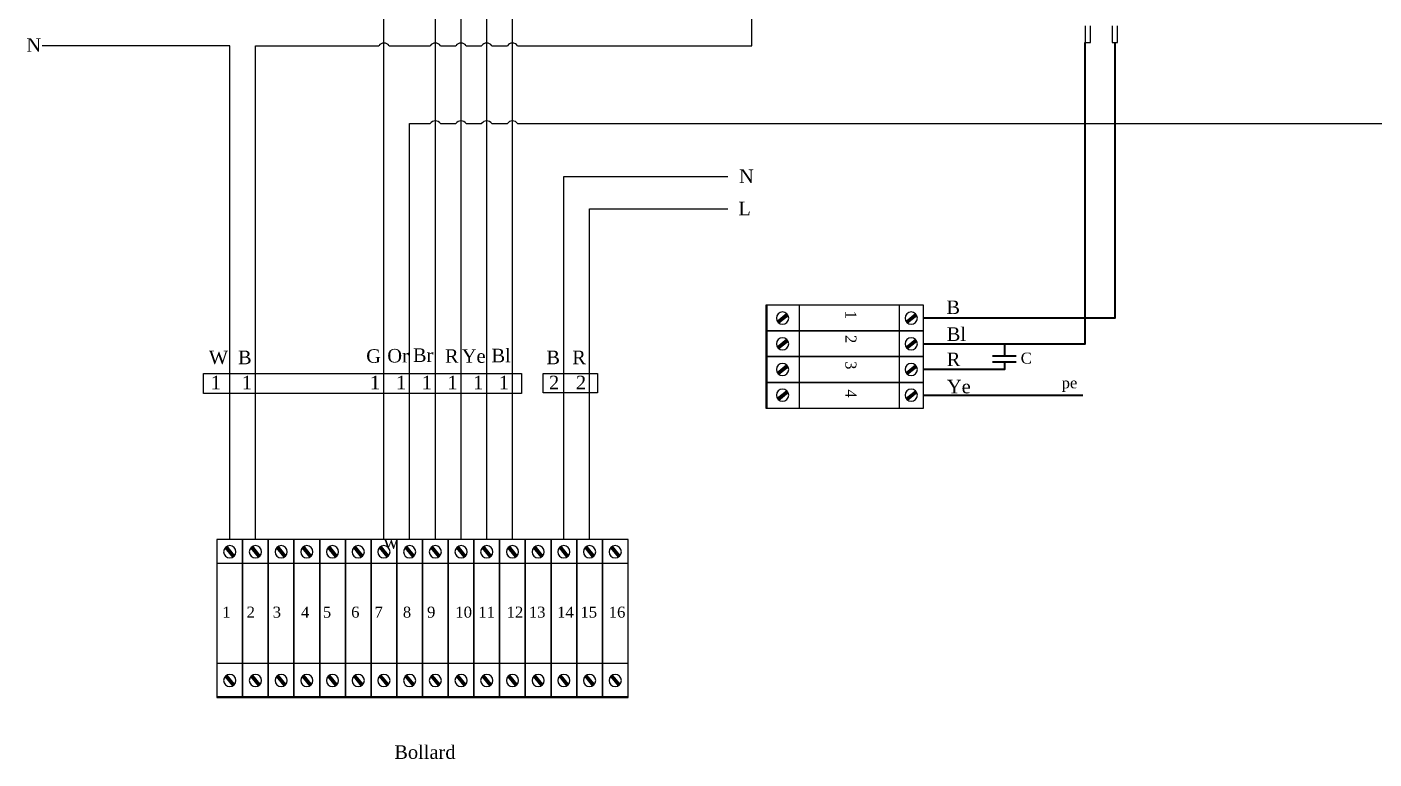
# Model space of a CAD drawing. Extents: x 8694 to 20248, y -4045 to 2404.
# Drawn here: x 8790 to 14766, y -4008 to -762 of the extents above; entities that cross this region are included whole.
import ezdxf

# ---------------------------------------------------------------- set-up
doc = ezdxf.new("R2010")
doc.units = 0
doc.header["$MEASUREMENT"] = 0
doc.styles.get("Standard").update_dxf_attribs({"font": 'romantic.ttf'})

# ---------------------------------------------------------------- blocks, each defined once
blk = doc.blocks.new('TRM')
h = blk.add_hatch(color=256)
h.dxf.hatch_style = 1
h.paths.add_polyline_path([(-2.51, 20.51, 0.093384), (-3.05, 20.97), (-5.41, 18.06, 0.093384), (-4.85, 17.63)])
h = blk.add_hatch(color=256)
h.dxf.hatch_style = 1
h.paths.add_polyline_path([(-2.51, -19.55, 0.093384), (-3.05, -19.09), (-5.41, -22, 0.093384), (-4.85, -22.43)])
for p, q in [((-8, 24.58), (0, 24.58)), ((-8, -24.58), (-8, 24.58)), ((-8, 24.26), (0, 24.26)), ((-3.05, 20.97), (-5.41, 18.06)), ((0, 24.58), (0, -24.58)), ((-2.51, 20.51), (-4.85, 17.63)), ((0, 14.06), (-8, 14.06)), ((0, -17.05), (-8, -17.05)), ((-3.05, -19.09), (-5.41, -22)), ((-2.51, -19.55), (-4.85, -22.43)), ((-4.38, -20.73), (-3.47, -20.73)), ((0, -24.58), (-8, -24.58))]:
    blk.add_line(p, q)
for centre in [(-4, 19.33), (-4, -20.73)]:
    blk.add_circle(centre, 1.9)

msp = doc.modelspace()

# ---------------------------------------------------------------- linework, layer by layer
at = {"color": 39, "linetype": 'Continuous', "true_color": 0x61361f}
msp.add_lwpolyline([(10601.7, -3034), (10600.8, 1620.4)], dxfattribs=at)
at = {"color": 18, "linetype": 'Continuous', "true_color": 0x000000}
for points in [[(10966.5, -845), (12006, -845), (12005.9, 1584.3)], [(9803.6, -3034), (9803.6, -845), (10351, -845)], [(10396.4, -845), (10578.6, -845)], [(10624, -845), (10693, -845)], [(10738.4, -845), (10807.1, -845)], [(10852.5, -845), (10921.1, -845)], [(11171.8, -3034), (11171.8, -1425), (11899.5, -1425)]]:
    msp.add_lwpolyline(points, dxfattribs=at)
at = {"color": 1, "linetype": 'Continuous'}
for points in [[(10715.7, -3034), (10715.7, -81.9)], [(11285.9, -3034), (11285.9, -1568.5), (11899.5, -1568.5)]]:
    msp.add_lwpolyline(points, dxfattribs=at)
at = {"color": 3, "linetype": 'Continuous'}
msp.add_lwpolyline([(10373.7, -3034), (10373.7, -378.2), (10578.5, -378.2)], dxfattribs=at)
at = {"color": 5, "linetype": 'Continuous'}
msp.add_lwpolyline([(10943.8, -3034), (10943.8, -629.9), (10738.4, -629.9)], dxfattribs=at)
at = {"color": 2, "linetype": 'Continuous'}
msp.add_lwpolyline([(10829.8, -3034), (10829.8, -707.8), (10738.4, -707.8)], dxfattribs=at)
for points in [[(13483.7, -756.9), (13483.7, -831.2), (13495.7, -831.2), (13507.7, -831.2), (13507.7, -756.4)], [(13604.7, -756.8), (13604.7, -831.2), (13616.2, -831.2), (13627.7, -831.2), (13627.7, -756.8)]]:
    msp.add_lwpolyline(points)
at = {"color": 18, "linetype": 'Continuous', "lineweight": 40, "true_color": 0x000000}
msp.add_lwpolyline([(13616.2, -831.2), (13616.2, -2052.7), (12767.8, -2052.7)], dxfattribs=at)
at = {"color": 5, "linetype": 'Continuous', "lineweight": 40}
for points in [[(12767.8, -2166.8), (13483.7, -2166.8), (13483.7, -831.2)], [(13125.8, -2166.8), (13125.8, -2219.7)]]:
    msp.add_lwpolyline(points, dxfattribs=at)
at = {"linetype": 'Continuous'}
msp.add_lwpolyline([(9689.6, -3034), (9689.6, -845), (8856.9, -845)], dxfattribs=at)
at = {"color": 30, "linetype": 'Continuous', "true_color": 0xfd721c}
for points in [[(10487.7, -3034), (10487.7, -1189.9), (10578.6, -1189.9)], [(10624, -1189.9), (10693, -1189.9)], [(10738.4, -1189.9), (10807.1, -1189.9)], [(10852.5, -1189.9), (10921.1, -1189.9)], [(10966.5, -1189.9), (15969.6, -1189.9)]]:
    msp.add_lwpolyline(points, dxfattribs=at)
at = {"color": 1, "linetype": 'Continuous', "lineweight": 40}
msp.add_lwpolyline([(13125.8, -2246.3), (13125.8, -2280.8), (12767.8, -2280.8)], dxfattribs=at)
at = {"color": 3, "linetype": 'Continuous', "lineweight": 40}
for points in [[(13073.2, -2219.7), (13178.4, -2219.7)], [(13073.2, -2246.3), (13178.4, -2246.3)]]:
    msp.add_lwpolyline(points, dxfattribs=at)
at = {"linetype": 'Continuous'}
for points in [[(9572.8, -2299), (10984, -2299), (10984, -2387.8), (9572.8, -2387.8)], [(11080.6, -2299), (11320.3, -2299), (11320.3, -2384), (11080.6, -2384)]]:
    msp.add_lwpolyline(points, close=True, dxfattribs=at)
at = {"color": 2, "linetype": 'Continuous', "lineweight": 40}
msp.add_lwpolyline([(12767.8, -2394.8), (13474.1, -2394.8)], dxfattribs=at)
at = {"color": 18, "linetype": 'Continuous', "true_color": 0x000000}
for centre in [(10373.7, -861.3), (10601.3, -861.3), (10715.7, -861.3), (10829.8, -861.3), (10943.8, -861.3)]:
    msp.add_arc(centre, 27.9, 35.6993, 144.3007, dxfattribs=at)
at = {"color": 30, "linetype": 'Continuous', "true_color": 0xfd721c}
for centre in [(10601.3, -1206.2), (10715.7, -1206.2), (10829.8, -1206.2), (10943.8, -1206.2)]:
    msp.add_arc(centre, 27.9, 35.6993, 144.3007, dxfattribs=at)

# ---------------------------------------------------------------- block references
at = {"xscale": -14.25270901330632, "yscale": 14.25270901330632, "zscale": 14.25270901330632}
for p, rotation in [((12417.5, -2109.8), 90), ((12417.5, -2223.8), 90), ((12417.5, -2337.8), 90), ((12417.5, -2451.8), 90), ((9746.6, -3384.3), 180), ((9860.6, -3384.3), 180), ((9974.6, -3384.3), 180), ((10088.6, -3384.3), 180), ((10202.6, -3384.3), 180), ((10316.7, -3384.3), 180), ((10430.7, -3384.3), 180), ((10544.7, -3384.3), 180), ((10658.7, -3384.3), 180), ((10772.8, -3384.3), 180), ((10886.8, -3384.3), 180), ((11000.8, -3384.3), 180), ((11114.8, -3384.3), 180), ((11228.8, -3384.3), 180), ((11342.9, -3384.3), 180), ((11456.9, -3384.3), 180)]:
    msp.add_blockref('TRM', p, dxfattribs=dict(at, rotation=rotation))

# ---------------------------------------------------------------- texts
at = {"linetype": 'Continuous', "char_height": 60, "attachment_point": 1}
for s, insert in [('N', (8787.4, -812.1)), ('N', (11948.7, -1393.8)), ('L', (11945.7, -1537)), ('B', (12868.6, -1974.8)), ('Bl', (12870.2, -2093.9)), ('W', (9596.8, -2197.1)), ('B', (9726.2, -2197.1)), ('G', (10295.1, -2191)), ('Or', (10388.5, -2189.6)), ('Br', (10502.2, -2187)), ('R', (10644.2, -2191)), ('Ye', (10718.9, -2191)), ('Bl', (10850.8, -2188.9)), ('B', (11094, -2197.1)), ('R', (11209, -2197.1)), ('R', (12870.2, -2205.8)), ('1', (9605.1, -2308.4)), ('1', (9742.9, -2308.4)), ('1', (10311.5, -2308.4)), ('1', (10427, -2308.4)), ('1', (10541.1, -2308.4)), ('1', (10655, -2308.4)), ('1', (10769.1, -2308.4)), ('1', (10883.1, -2308.4)), ('2', (11105.8, -2308.4)), ('2', (11225.2, -2308.4)), ('Ye', (12871, -2326.4)), ('w', (10371.6, -3015.1)), ('Bollard', (10419.5, -3947.1))]:
    msp.add_mtext_dynamic_manual_height_columns(s, width=205.782, gutter_width=1, heights=[0], dxfattribs=dict(at, insert=insert))
at = {"char_height": 48.9, "attachment_point": 1, "rotation": 270}
for s, insert in [('1', (12469.7, -2019.8)), ('2', (12469.7, -2127.7)), ('3', (12469.7, -2243.4)), ('4', (12469.7, -2368.8))]:
    msp.add_mtext_dynamic_manual_height_columns(s, width=43.493, gutter_width=104.3, heights=[0], dxfattribs=dict(at, insert=insert))
at = {"attachment_point": 1}
for s, insert, char_height in [('C', (13198.4, -2205.9), 48.9), ('pe', (13379.9, -2315.3), 48.95), ('1', (9656.6, -3332.1), 48.9), ('2', (9764.5, -3332.1), 48.9), ('3', (9880.2, -3332.1), 48.9), ('4', (10005.6, -3332.1), 48.9), ('5', (10102.7, -3332.1), 48.9), ('6', (10228.2, -3332.1), 48.9), ('7', (10332, -3332.1), 48.9), ('8', (10457.5, -3332.1), 48.9), ('9', (10564.8, -3332.1), 48.9), ('10', (10690.3, -3332.1), 48.95), ('11', (10792.5, -3332.1), 48.95), ('12', (10918, -3332.1), 48.95), ('13', (11016.3, -3332.1), 48.95), ('14', (11141.8, -3332.1), 48.95), ('15', (11245.3, -3332.1), 48.95), ('16', (11370.8, -3332.1), 48.95)]:
    msp.add_mtext_dynamic_manual_height_columns(s, width=43.493, gutter_width=104.3, heights=[0], dxfattribs=dict(at, insert=insert, char_height=char_height))

doc.saveas('drawing.dxf')
